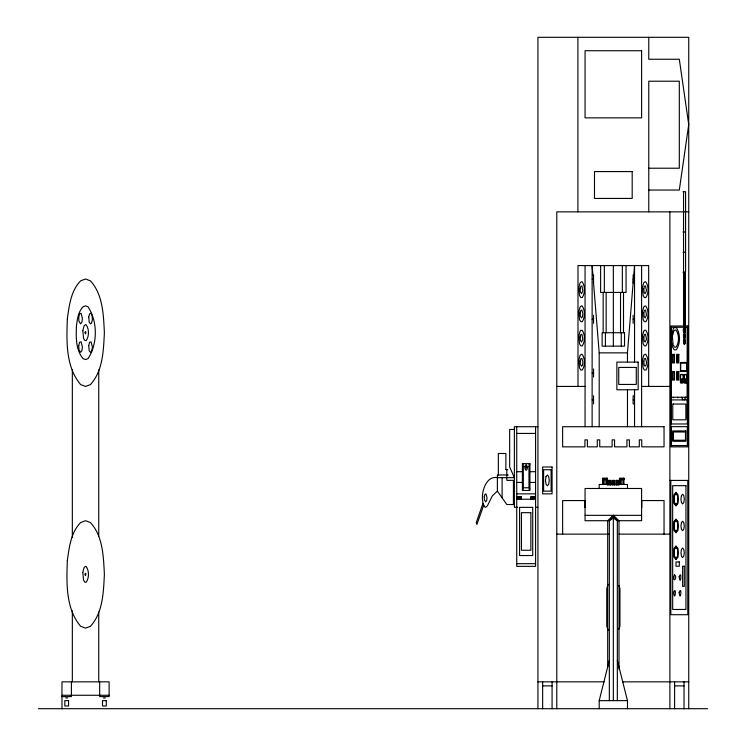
<?xml version="1.0" encoding="UTF-8"?>
<svg xmlns="http://www.w3.org/2000/svg" width="746" height="746" viewBox="0 0 746 746"><rect width="100%" height="100%" fill="white"/><g stroke="black" fill="none" stroke-linecap="round" stroke-linejoin="round"><path stroke-width="1.12" d="M525.454 466.362C526.946 460.17 526.946 472.544 525.454 466.362L523.338 466.362L523.338 487.772L528.97 487.772L528.97 466.362L526.713 466.362M527.562 466.362L527.152 469.197L526.154 470.372L525.156 469.197L524.746 466.362M627.47 362.09L627.47 352.858L634.538 265.576L634.538 362.09M673.629 499.093L674.319 494.346L675.988 492.379L677.657 494.346L678.347 499.093L677.657 503.839L675.988 505.807L674.319 503.839L673.629 499.093L674.142 499.093L674.319 494.346M673.629 525.949L674.319 521.202L675.988 519.235L677.657 521.202L678.347 525.949L677.657 530.695L675.988 532.663L674.319 530.695L673.629 525.949L674.142 525.949L674.319 521.202M677.657 503.839L677.657 494.346M673.629 552.805L674.319 548.058L675.988 546.091L677.657 548.058L678.347 552.805L677.657 557.551L675.988 559.519L674.319 557.551L673.629 552.805L674.142 552.805L674.319 548.058M677.657 530.695L677.657 521.202M677.657 557.551L677.657 548.058M599.197 708.7L599.197 700.643L609.333 660.359M685.089 332.147C686.73 324.557 681.163 327.764 684.11 332.893L685.248 334.394L685.089 337.854M673.368 397.842L673.526 397.254M685.182 397.282L684.735 398.261M685.471 398.112L685.705 397.254M482.96 503.447L476.256 522.564L476.918 524.466L483.632 505.35M608.204 584.342L606.74 588.519L606.74 626.118L608.204 630.295M618.835 629.251L619.935 626.118L619.935 588.519L618.835 585.386M674.319 503.839L674.142 499.093M674.319 530.695L674.142 525.949M674.319 557.551L674.142 552.805M685.08 332.138L683.401 335.085L683.662 337.854L685.35 340.791L685.089 343.561L684.371 344.372M685.089 337.854L683.401 340.791L683.662 343.561L684.418 344.391M618.993 669.302L618.993 520.708L613.333 515.337L609.333 520.708L609.333 700.643M684.399 399.912L684.94 399.269M674.682 495.372L675.988 493.833L675.988 492.379M675.988 505.807L675.988 504.352L677.293 502.813M674.682 522.228L675.988 520.689L675.988 519.235M675.988 532.663L675.988 531.208L677.293 529.669M674.682 549.084L675.988 547.545L675.988 546.091M675.988 559.519L675.988 558.064L677.293 556.525M674.309 574.849C671.95 584.062 677.993 578.029 674.729 574.83M617.334 700.643L617.334 520.708L613.333 515.337L607.682 520.708L607.682 666.98M508.231 474.978L497.386 474.978L497.386 491.092L492.341 495.885L487.278 506.03L485.609 507.308L484.751 506.982C478.839 498.384 484.424 474.904 497.386 477.664L514.376 477.664L509.658 466.996L509.658 429.472L514.376 429.472M648.768 168.223L679.308 168.223L679.308 81.211L648.768 81.211L648.768 211.864M648.768 190.044L679.308 190.044L688.735 124.582L679.308 59.251L648.768 59.251L648.768 37.3M683.028 191.722L685.583 191.722L685.583 272.29L683.028 272.29M688.735 211.864L556.786 211.864L556.786 708.7M683.028 232.006L685.583 232.006M683.028 252.148L685.583 252.148M592.128 279.004L593.546 279.004M633.13 279.004L634.538 279.004M592.128 319.288L593.546 319.288M633.13 319.288L634.538 319.288M687.299 418.637L687.402 327.261L671.269 327.261L671.316 423.97L687.299 423.97L687.299 399.912L671.316 399.912M593.406 281.307L599.197 352.858L627.47 352.858M592.128 373L593.546 373M683.028 374.697L680.529 374.697L680.529 382.595L683.028 382.595M686.786 382.595L684.287 382.595L684.287 374.697L686.786 374.697L686.88 382.885L684.175 382.885L684.175 374.408L686.88 374.716M556.786 386.428L585.06 386.428M641.607 386.428L669.88 386.428M634.538 395.828L633.13 395.828L633.13 403.884L634.538 403.884M671.269 397.254L687.346 397.254L687.346 327.261M592.128 399.856L593.546 399.856M633.13 399.856L634.538 399.856M537.931 426.712L514.376 426.712L514.376 507.28L517.743 507.28M516.726 433.426L535.581 433.426M505.844 469.607L507.784 469.607M516.726 471.696L522.387 471.696M529.921 471.696L535.581 471.696M602.74 479.081L603.365 479.081L603.365 484.051M669.88 480.424L687.793 480.424L687.793 614.704L670.831 614.704L670.831 480.424M617.576 481.226L616.392 481.226L616.392 480.424M516.726 482.438L522.387 482.438M529.921 482.438L535.581 482.438M516.726 493.852L535.581 493.852M516.726 496.538L521.445 496.538L521.445 499.223M535.581 496.538L530.863 496.538L530.863 499.223M677.834 499.093L678.347 499.093M516.726 499.223L535.581 499.223M514.376 504.52L506.814 504.52L497.386 491.092M535.581 507.28L537.931 507.28M585.06 515.337L641.607 515.337M677.834 525.949L678.347 525.949M556.786 534.136L608.727 534.136M619.096 534.136L669.88 534.136M677.834 552.805L678.347 552.805M516.726 563.678L535.581 563.678M537.931 681.844L604.101 681.844M622.565 681.844L688.735 681.844M542.65 685.872L552.077 685.872M674.598 685.872L684.026 685.872M61.974 695.272L109.103 695.272M61.974 696.615L71.402 696.615L71.402 681.844M65.751 697.958L67.634 697.958M103.452 697.958L105.335 697.958M599.197 700.643L627.47 700.643L627.47 708.7M38.419 708.7L707.581 708.7M682.366 399.269L682.916 399.912M675.988 493.833L677.293 495.372M674.682 502.813L675.988 504.352M675.988 520.689L677.293 522.228M674.682 529.669L675.988 531.208M675.988 547.545L677.293 549.084M674.682 556.525L675.988 558.064M682.124 397.282L682.571 398.261M482.923 503.578L483.585 505.471M681.611 397.254L681.835 398.112M677.657 397.254L677.816 397.842M617.334 660.359L627.47 700.643M592.967 275.908L592.128 265.576L592.128 426.712M688.735 708.7L688.735 37.3L537.931 37.3L537.931 708.7M685.061 272.29L685.061 326.002M684.837 272.29L684.837 326.002M684.306 272.29L684.306 326.002M684.026 681.844L684.026 708.7M683.774 272.29L683.774 326.002M683.55 191.722L683.55 326.002M674.598 681.844L674.598 708.7M673.629 576.9L673.629 577.991M669.88 211.864L669.88 708.7M664.043 534.136L664.043 500.566L641.747 500.566L641.747 507.55M648.675 386.428L648.675 265.576L577.991 265.576L577.991 386.428M641.607 265.576L641.607 426.712M634.538 389.748L634.538 426.712M633.13 274.976L633.13 283.032M633.13 315.26L633.13 323.316M627.47 389.748L627.47 426.712M627.47 488.481L627.47 484.452L599.197 484.452L599.197 488.481M626.062 265.576L626.062 292.432L600.614 292.432L600.614 265.576M623.926 479.622L623.926 484.051M623.507 292.432L623.507 332.716M623.497 478.279L623.497 479.622M623.311 478.279L623.311 484.051M622.332 265.576L622.332 292.432M621.81 478.279L621.81 484.051M621.25 332.716L621.25 346.144M620.532 292.432L620.532 332.716M620.318 479.622L620.318 484.051M620.131 478.279L620.131 479.622M619.693 479.622L619.693 484.051M618.993 485.031L618.993 480.424L616.159 480.424L616.159 485.031M618.574 480.424L618.574 485.031M618.415 480.424L618.415 481.226M617.576 480.424L617.576 485.031M616.737 480.424L616.737 481.226M616.578 480.424L616.578 485.031M614.751 485.031L614.751 480.424L611.925 480.424L611.925 485.031M614.331 480.424L614.331 485.031M613.333 265.576L613.333 346.144M613.333 480.424L613.333 485.031M613.333 515.337L613.333 700.643M612.335 480.424L612.335 485.031M610.508 485.031L610.508 480.424L607.682 480.424L607.682 485.031M610.284 480.424L610.284 481.226L609.93 480.424M610.097 480.424L610.097 485.031M609.09 480.424L609.09 485.031M608.251 480.424L608.251 481.226L607.906 480.424M608.093 480.424L608.093 485.031M606.974 478.279L606.974 484.051M606.582 478.279L606.582 479.622M606.358 478.279L606.358 484.051M606.144 292.432L606.144 332.716M605.416 332.716L605.416 346.144M604.857 478.279L604.857 484.051M604.335 265.576L604.335 292.432M603.16 292.432L603.16 332.716M603.141 478.279L603.141 479.622M602.74 478.279L602.74 484.051M599.197 352.858L599.197 426.712M593.546 274.976L593.546 283.032M593.546 315.26L593.546 323.316M593.546 368.972L593.546 377.028M593.546 395.828L593.546 403.884M585.06 265.576L585.06 426.712M584.92 507.55L584.92 500.566L562.633 500.566L562.633 534.136M577.898 37.3L577.898 211.864M552.077 681.844L552.077 708.7M542.65 681.844L542.65 708.7M535.581 426.712L535.581 566.363L516.726 566.363L516.726 426.712M513.435 504.52L513.435 480.349L506.814 480.349L506.814 469.607M505.872 469.327L505.872 453.493L498.337 453.493L498.337 474.978M502.105 477.664L502.105 497.806M99.675 681.844L99.675 696.615L109.103 696.615L109.103 681.844L61.974 681.844L61.974 708.7M98.733 369.885L98.733 536.337M98.733 612L98.733 681.844M72.343 369.885L72.343 537.502M72.343 610.834L72.343 681.844M67.336 318.812C66.553 340.885 65.508 366.78 80.661 384.6L85.538 386.428L90.415 384.6C103.051 370.79 103.442 350.406 104.393 332.716C103.442 315.026 103.051 294.642 90.415 280.832L85.538 279.004L80.661 280.832C70.842 290.791 69.219 305.608 67.336 318.812M76.437 325.769C76.045 336.8 75.523 349.743 83.104 358.658L85.538 359.572L87.981 358.658C97.763 344.065 97.763 321.367 87.981 306.774L85.538 305.86L83.104 306.774C78.19 311.753 77.379 319.167 76.437 325.769M67.336 560.516C66.553 582.589 65.508 608.484 80.661 626.304L85.538 628.132L90.415 626.304C103.051 612.494 103.442 592.11 104.393 574.42C103.442 556.73 103.051 536.346 90.415 522.536L85.538 520.708L80.661 522.536C70.842 532.495 69.219 547.312 67.336 560.516M78.722 317.087L78.908 321.162L80.54 323.848L81.873 322.272L82.424 318.477L81.034 313.283L79.598 313.824L78.722 317.087M78.722 345.566L78.908 349.641L80.54 352.326L81.873 350.76L82.424 346.955L81.034 341.771L79.598 342.311L78.722 345.566M82.806 330.627L83.543 338.414L84.811 340.502L86.275 340.502C89.203 336.12 89.203 329.312 86.275 324.93L85.538 324.659L84.13 325.741L82.806 330.627M85.081 332.371C85.529 337.117 86.573 329.2 85.081 332.371M88.718 317.087L89.203 322.272L90.536 323.848L91.478 323.121L92.364 319.866L92.168 315.791L91.031 313.283L89.595 313.824L88.718 317.087M88.718 345.566L89.203 350.76L90.536 352.326L91.87 350.76L92.42 346.955L91.031 341.771L89.595 342.311L88.718 345.566M82.806 572.331L83.543 580.118L84.811 582.206L86.275 582.206C89.203 577.824 89.203 571.016 86.275 566.634L85.538 566.363L84.13 567.445L82.806 572.331M85.081 574.075C85.529 578.821 86.573 570.904 85.081 574.075M484.247 496.771L484.387 499.82L485.609 501.834L486.606 500.659L487.026 497.806L485.972 493.917L484.9 494.318L484.247 496.771M522.592 464.786C522.853 467.639 523.478 462.893 522.592 464.786M522.592 488.928C522.853 491.782 523.478 487.026 522.592 488.928M529.175 464.786C529.427 467.611 530.08 462.94 529.175 464.786M529.175 488.928C529.427 491.754 530.08 487.073 529.175 488.928M578.793 287.658L579.53 295.444L580.798 297.533L582.262 297.533C585.19 293.15 585.19 286.343 582.262 281.96L581.526 281.69L580.108 282.771L578.793 287.658M578.793 311.828L579.53 319.614L580.798 321.703L582.262 321.703C585.19 317.32 585.19 310.513 582.262 306.13L581.526 305.86L580.108 306.942L578.793 311.828M580.174 288.711L580.313 291.742L581.526 293.738L582.878 290.781L581.889 285.886L580.826 286.287L580.174 288.711M578.793 335.998L579.53 343.785L580.798 345.874L582.262 345.874C585.19 341.491 585.19 334.684 582.262 330.301L580.798 330.301L580.108 331.112L578.793 335.998M580.174 312.882L580.313 315.912L581.526 317.908L582.514 316.742L582.924 313.917L581.889 310.056L580.826 310.457L580.174 312.882M578.793 360.169L579.53 367.955L580.798 370.044L582.262 370.044C585.19 365.661 585.19 358.854 582.262 354.471L581.526 354.201L580.108 355.282L578.793 360.169M580.174 337.052L580.313 340.083L581.526 342.078L582.878 339.122L581.889 334.227L580.826 334.628L580.174 337.052M580.174 361.223L580.313 364.253L581.526 366.249L582.514 365.083L582.924 362.258L581.889 358.397L580.826 358.798L580.174 361.223M642.409 287.658L643.145 295.444L644.413 297.533L645.877 297.533C648.806 293.15 648.806 286.343 645.877 281.96L645.141 281.69L643.733 282.771L642.409 287.658M642.409 311.828L643.145 319.614L644.413 321.703L645.877 321.703C648.806 317.32 648.806 310.513 645.877 306.13L645.141 305.86L643.733 306.942L642.409 311.828M643.789 288.711L644.152 292.572L645.141 293.738L646.502 290.781L645.504 285.886L644.441 286.287L643.789 288.711M642.409 335.998L643.145 343.785L644.413 345.874L645.877 345.874C648.806 341.491 648.806 334.684 645.877 330.301L645.141 330.03L643.733 331.112L642.409 335.998M643.789 312.882L644.152 316.742L645.141 317.908L646.502 314.952L645.504 310.056L644.441 310.457L643.789 312.882M642.409 360.169L643.145 367.955L644.413 370.044L645.877 370.044C648.806 365.661 648.806 358.854 645.877 354.471L645.141 354.201L643.733 355.282L642.409 360.169M643.789 337.052L644.152 340.913L645.141 342.078L646.502 339.122L645.504 334.227L644.441 334.628L643.789 337.052M643.789 361.223L644.152 365.083L645.141 366.249L646.139 365.083L646.549 362.258L645.504 358.397L644.441 358.798L643.789 361.223M671.409 335.709L671.409 341.649L672.454 346.806L674.253 349.781L676.342 349.781C680.529 343.533 680.529 333.826 676.342 327.587L674.253 327.587L673.284 328.734L671.409 335.709M672.323 336.409L673.125 344.894L674.505 347.16L676.1 347.16C679.298 342.395 679.298 334.973 676.1 330.198L675.298 329.9L673.759 331.075L672.323 336.409M681.117 380.115C682.142 388.293 683.383 374.287 681.117 380.115M683.578 329.508C684.809 339.225 686.273 322.598 683.578 329.508M683.578 335.215C684.809 344.922 686.273 328.296 683.578 335.215M683.578 340.931C684.809 350.639 686.273 334.012 683.578 340.931M673.666 592.483C675.027 603.327 676.669 584.761 673.666 592.483M684.865 380.115C685.9 388.293 687.141 374.287 684.865 380.115M679.168 576.77C680.529 587.615 682.17 569.058 679.168 576.77M679.168 592.483C680.529 603.327 682.17 584.761 679.168 592.483M546.025 476.629L545.475 480.424L546.025 484.219L547.359 485.795L548.692 484.219L549.242 480.424L548.692 476.629L547.359 475.053L546.025 476.629M681.434 495.68L680.93 499.093L681.434 502.515L682.627 503.932L683.83 502.515L684.324 499.093L683.83 495.68L682.627 494.262L681.434 495.68M681.452 522.601L680.967 525.949L681.452 529.296L682.627 530.686L683.802 529.296L684.287 525.949L683.802 522.601L682.627 521.221L681.452 522.601M681.452 549.457L680.967 552.805L681.452 556.152L682.627 557.542L683.802 556.152L684.287 552.805L683.802 549.457L682.627 548.077L681.452 549.457M613.333 518.022L609.333 520.708L585.06 520.708L585.06 488.481L641.607 488.481L641.607 520.708L617.334 520.708L613.333 518.022M673.507 404.043L672.771 404.052L672.771 419.83L685.854 419.83L685.854 404.052L673.507 404.043M641.607 50.728L585.06 50.728L585.06 117.868L641.607 117.868L641.607 50.728M632.188 171.58L594.487 171.58L594.487 198.436L632.188 198.436L632.188 171.58M687.793 326.002L670.831 326.002L670.831 446.854L687.793 446.854L687.793 326.002M624.533 332.716L602.143 332.716L602.143 346.144L624.533 346.144L624.533 332.716M674.505 354.378L672.351 354.378L672.351 362.948L674.505 362.948L674.505 354.378M678.832 354.378L676.669 354.378L676.669 362.948L678.832 362.948L678.832 354.378M674.104 355.544L672.761 355.544L672.761 361.782L674.104 361.782L674.104 355.544M678.394 355.637L677.107 355.637L677.107 361.689L678.394 361.689L678.394 355.637M638.166 362.09L616.867 362.09L616.867 389.785L638.166 389.748L638.166 362.09M686.861 362.463L680.445 362.463L680.445 371.396L686.861 371.396L686.861 362.463M686.6 363.199L680.706 363.199L680.706 370.659L686.6 370.659L686.6 363.199M636.291 367.433L618.742 367.433L618.742 384.442L636.291 384.442L636.291 367.433M674.505 371.517L672.351 371.517L672.351 380.087L674.505 380.087L674.505 371.517M678.832 371.517L676.669 371.517L676.669 380.087L678.832 380.087L678.832 371.517M674.151 372.552L672.715 372.552L672.715 379.052L674.151 379.052L674.151 372.552M678.384 372.795L677.116 372.795L677.116 378.809L678.384 378.809L678.384 372.795M683.112 374.464L680.455 374.464L680.455 382.829L683.112 382.829L683.112 374.464M687.336 426.656L671.279 426.656L671.279 445.567L687.336 445.567L687.336 426.656M664.043 426.712L562.633 426.712L562.633 446.854L584.92 446.854L584.92 439.87L587.372 439.87L587.372 446.854L597.285 446.854L597.285 439.87L599.737 439.87L599.737 446.854L612.112 446.854L612.112 439.87L614.564 439.87L614.564 446.854L626.929 446.854L626.929 439.87L629.382 439.87L629.382 446.854L639.303 446.854L639.303 439.87L641.747 439.87L641.747 446.854L664.043 446.854L664.043 426.712M685.835 430.936L672.78 430.936L672.78 441.287L685.835 441.287L685.835 430.936M685.471 431.981L673.144 431.981L673.144 440.243L685.471 440.243L685.471 431.981M529.921 463.639L522.387 463.639L522.387 490.495L529.921 490.495L529.921 463.639M552.077 466.996L542.65 466.996L542.65 493.852L552.077 493.852L552.077 466.996M551.117 469.728L543.61 469.728L543.61 491.12L551.117 491.12L551.117 469.728M607.291 478.279L602.423 478.279L602.423 479.622L607.291 479.622L607.291 478.279M624.188 478.279L619.432 478.279L619.432 479.622L624.188 479.622L624.188 478.279M685.947 485.665L672.668 485.665L672.668 609.463L685.947 609.463L685.947 485.665M518.862 497.181L516.959 497.181L516.959 498.58L518.862 498.58L518.862 497.181M521.221 497.162L519.3 497.162L519.3 498.598L521.221 498.598L521.221 497.162M533.008 497.144L531.077 497.144L531.077 498.617L533.008 498.617L533.008 497.144M535.348 497.19L533.455 497.19L533.455 498.57L535.348 498.57L535.348 497.19M532.728 507.364L519.589 507.364L519.589 555.537L532.728 555.537L532.728 507.364M530.863 512.661L521.445 512.661L521.445 550.24L530.863 550.24L530.863 512.661M679.308 561.934L675.988 561.934L675.988 566.233L679.308 566.233L679.308 561.934M684.287 566.233L682.627 566.233L682.627 586.375L684.287 586.375L684.287 566.233M68.576 700.643L64.809 700.643L64.809 706.014L68.576 706.014L68.576 700.643M106.277 700.643L102.51 700.643L102.51 706.014L106.277 706.014L106.277 700.643"/></g></svg>
